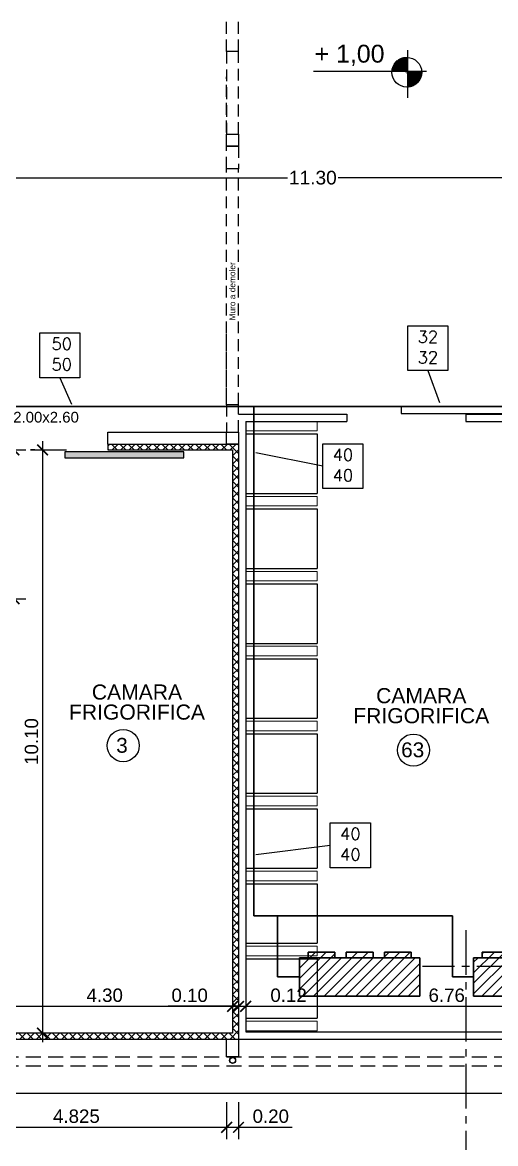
# Model space of a CAD drawing. Extents: x -106 to 115, y -156 to 65.
# Drawn here: x 4.67 to 12.62, y -96.86 to -78.01 of the extents above; entities that cross this region are included whole.
import ezdxf
from ezdxf.enums import TextEntityAlignment as Align

# ---------------------------------------------------------------- set-up
doc = ezdxf.new("R2010")
doc.units = 0
doc.header["$LTSCALE"] = 100
doc.header["$MEASUREMENT"] = 0
doc.linetypes.add('CENTRO2', pattern=[1.125, 0.75, -0.125, 0.125, -0.125])
doc.linetypes.add('HIDDEN', pattern=[0.375, 0.25, -0.125])
doc.layers.get('0').update_dxf_attribs({"color": 9, "linetype": 'CONTINUOUS'})
doc.layers.get('DEFPOINTS').update_dxf_attribs({"color": 9, "linetype": 'CONTINUOUS'})
for name, color, linetype in [('AISLACIÓN', 9, 'CONTINUOUS'), ('APEOS', 9, 'HIDDEN'), ('COTAS', 9, 'CONTINUOUS'), ('IFA-MEDIA 02', 32, 'CONTINUOUS'), ('MUROS', 9, 'CONTINUOUS'), ('PANELES', 9, 'CONTINUOUS'), ('SANIT', 9, 'CONTINUOUS'), ('texto', 9, 'CONTINUOUS'), ('UNTITLED-1', 9, 'CONTINUOUS')]:
    doc.layers.add(name, color=color, linetype=linetype)
doc.layers.add('IFA-MEDIA 01', color=20, linetype='CONTINUOUS', lineweight=30)
doc.layers.add('tanque', color=9, linetype='CONTINUOUS', lineweight=20)
doc.styles.get("Standard").update_dxf_attribs({"font": 'arial.ttf'})
doc.styles.add('STYLE1', font='arial.ttf', dxfattribs={"width": 0.9})
doc.dimstyles.new('ACOTA100', dxfattribs={"dimtxt": 0.225, "dimasz": 0.18, "dimexe": 0.2, "dimexo": 0.4, "dimgap": 0.07, "dimtad": 1, "dimzin": 0, "dimdsep": 46, "dimtxsty": 'STYLE1', "dimblk1": 'ARCHTICK', "dimblk2": 'ARCHTICK', "dimsah": 1, "dimcen": 0.05, "dimdle": 0.15, "dimclrd": 7, "dimclre": 7, "dimclrt": 7, "dimadec": 0, "dimazin": 0, "dimtfac": 1, "dimtmove": 2, "dimatfit": 3, "dimldrblk": 'ARCHTICK', "dimfxl": 1, "dimtvp": 1, "dimtolj": 1, "dimtzin": 0, "dimarcsym": 0})
doc.dimstyles.get("Standard").update_dxf_attribs({"dimtxt": 0.23, "dimasz": 0.18, "dimexe": 0.12, "dimexo": 0.2, "dimgap": 0.05, "dimtad": 0, "dimzin": 0, "dimdsep": 46, "dimtxsty": 'Standard', "dimblk": 'ARCHTICK', "dimcen": 0.09, "dimdle": 0.15, "dimadec": 0, "dimazin": 0, "dimtfac": 1, "dimtofl": 0, "dimtmove": 2, "dimatfit": 3, "dimfxl": 1, "dimtolj": 1, "dimtzin": 0, "dimarcsym": 0})

# ---------------------------------------------------------------- blocks, each defined once
blk = doc.blocks.new('_ARCHTICK')
at = {"color": 0, "linetype": 'ByBlock', "const_width": 0.15}
blk.add_lwpolyline([(-0.5, -0.5), (0.5, 0.5)], dxfattribs=at)
blk = doc.blocks.new('*D15')
at = {"layer": 'COTAS', "color": 7, "linetype": 'Continuous', "lineweight": -2, "transparency": 16777216}
for p, q in [((3.903, -94.127), (3.903, -94.75)), ((8.203, -94.127), (8.203, -94.75)), ((3.753, -94.55), (8.353, -94.55))]:
    blk.add_line(p, q, dxfattribs=at)
at = {"layer": 'DEFPOINTS', "color": 0, "linetype": 'Continuous', "transparency": 16777216}
for p in [(3.903, -93.727), (8.203, -93.727), (8.203, -94.55)]:
    blk.add_point(p, dxfattribs=at)
at = {"layer": 'COTAS', "color": 7, "linetype": 'Continuous', "lineweight": -2, "transparency": 16777216, "xscale": 0.18, "yscale": 0.18, "zscale": 0.18, "rotation": 180}
blk.add_blockref('_ARCHTICK', (3.903, -94.55), dxfattribs=at)
at = {"layer": 'COTAS', "color": 7, "linetype": 'Continuous', "lineweight": -2, "transparency": 16777216, "xscale": 0.18, "yscale": 0.18, "zscale": 0.18}
blk.add_blockref('_ARCHTICK', (8.203, -94.55), dxfattribs=at)
at = {"layer": 'COTAS', "color": 7, "linetype": 'Continuous', "transparency": 16777216, "insert": (6.053, -94.365), "char_height": 0.225, "attachment_point": 5}
blk.add_mtext('\\A1;4.30', dxfattribs=at)
blk = doc.blocks.new('*D16')
at = {"layer": 'COTAS', "color": 7, "linetype": 'Continuous', "lineweight": -2, "transparency": 16777216}
for p, q in [((8.103, -96.16), (8.103, -96.783)), ((8.303, -96.16), (8.303, -96.783)), ((7.953, -96.583), (8.303, -96.583)), ((8.303, -96.583), (9.207, -96.583))]:
    blk.add_line(p, q, dxfattribs=at)
at = {"layer": 'DEFPOINTS', "color": 0, "linetype": 'Continuous', "transparency": 16777216}
for p in [(8.103, -95.76), (8.303, -95.76), (8.303, -96.583)]:
    blk.add_point(p, dxfattribs=at)
at = {"layer": 'COTAS', "color": 7, "linetype": 'Continuous', "lineweight": -2, "transparency": 16777216, "xscale": 0.18, "yscale": 0.18, "zscale": 0.18, "rotation": 180}
blk.add_blockref('_ARCHTICK', (8.103, -96.583), dxfattribs=at)
at = {"layer": 'COTAS', "color": 7, "linetype": 'Continuous', "lineweight": -2, "transparency": 16777216, "xscale": 0.18, "yscale": 0.18, "zscale": 0.18}
blk.add_blockref('_ARCHTICK', (8.303, -96.583), dxfattribs=at)
at = {"layer": 'COTAS', "color": 7, "linetype": 'Continuous', "transparency": 16777216, "insert": (8.845, -96.398), "char_height": 0.225, "attachment_point": 5}
blk.add_mtext('\\A1;0.20', dxfattribs=at)
blk = doc.blocks.new('*D23')
at = {"layer": 'COTAS', "color": 7, "linetype": 'Continuous', "lineweight": -2, "transparency": 16777216}
for p, q in [((3.052, -96.26), (3.052, -96.783)), ((8.102, -96.26), (8.102, -96.783)), ((2.902, -96.583), (8.252, -96.583))]:
    blk.add_line(p, q, dxfattribs=at)
at = {"layer": 'DEFPOINTS', "color": 0, "linetype": 'Continuous', "transparency": 16777216}
for p in [(3.052, -95.86), (8.102, -95.86), (8.102, -96.583)]:
    blk.add_point(p, dxfattribs=at)
at = {"layer": 'COTAS', "color": 7, "linetype": 'Continuous', "lineweight": -2, "transparency": 16777216, "xscale": 0.18, "yscale": 0.18, "zscale": 0.18, "rotation": 180}
blk.add_blockref('_ARCHTICK', (3.052, -96.583), dxfattribs=at)
at = {"layer": 'COTAS', "color": 7, "linetype": 'Continuous', "lineweight": -2, "transparency": 16777216, "xscale": 0.18, "yscale": 0.18, "zscale": 0.18}
blk.add_blockref('_ARCHTICK', (8.102, -96.583), dxfattribs=at)
at = {"layer": 'COTAS', "color": 7, "linetype": 'Continuous', "transparency": 16777216, "insert": (5.577, -96.398), "char_height": 0.225, "attachment_point": 5}
blk.add_mtext('\\A1;4.825', dxfattribs=at)
blk = doc.blocks.new('*D24')
at = {"layer": 'COTAS', "color": 7, "linetype": 'Continuous', "lineweight": -2, "transparency": 16777216}
for p, q in [((4.527, -87.85), (4.527, -85.05)), ((4.111, -85.2), (4.727, -85.2)), ((4.111, -87.7), (4.727, -87.7))]:
    blk.add_line(p, q, dxfattribs=at)
at = {"layer": 'DEFPOINTS', "color": 0, "linetype": 'Continuous', "transparency": 16777216}
for p in [(3.711, -85.2), (4.527, -85.2), (3.711, -87.7)]:
    blk.add_point(p, dxfattribs=at)
at = {"layer": 'COTAS', "color": 7, "linetype": 'Continuous', "lineweight": -2, "transparency": 16777216, "xscale": 0.18, "yscale": 0.18, "zscale": 0.18}
for p, rotation in [((4.527, -85.2), 90), ((4.527, -87.7), 270)]:
    blk.add_blockref('_ARCHTICK', p, dxfattribs=dict(at, rotation=rotation))
at = {"layer": 'COTAS', "color": 7, "linetype": 'Continuous', "transparency": 16777216, "insert": (4.342, -86.45), "char_height": 0.225, "attachment_point": 5, "rotation": 90}
blk.add_mtext('\\A1;2.50', dxfattribs=at)
blk = doc.blocks.new('*D26')
at = {"layer": 'COTAS', "color": 7, "linetype": 'Continuous', "lineweight": -2, "transparency": 16777216}
for p, q in [((5.007, -85.05), (5.007, -95.15)), ((4.88, -85.2), (4.807, -85.2)), ((4.88, -95), (4.807, -95))]:
    blk.add_line(p, q, dxfattribs=at)
at = {"layer": 'DEFPOINTS', "color": 0, "linetype": 'Continuous', "transparency": 16777216}
for p in [(5.28, -85.2), (5.007, -95), (5.28, -95)]:
    blk.add_point(p, dxfattribs=at)
at = {"layer": 'COTAS', "color": 7, "linetype": 'Continuous', "lineweight": -2, "transparency": 16777216, "xscale": 0.18, "yscale": 0.18, "zscale": 0.18}
for p, rotation in [((5.007, -85.2), 90), ((5.007, -95), 270)]:
    blk.add_blockref('_ARCHTICK', p, dxfattribs=dict(at, rotation=rotation))
at = {"layer": 'COTAS', "color": 7, "linetype": 'Continuous', "transparency": 16777216, "insert": (4.822, -90.1), "char_height": 0.225, "attachment_point": 5, "rotation": 90}
blk.add_mtext('\\A1;10.10', dxfattribs=at)
blk = doc.blocks.new('*D27')
at = {"layer": 'COTAS', "color": 7, "linetype": 'Continuous', "lineweight": -2, "transparency": 16777216}
for p, q in [((8.203, -94.127), (8.203, -94.75)), ((8.303, -94.127), (8.303, -94.75)), ((8.203, -94.55), (7.119, -94.55)), ((8.303, -94.55), (8.203, -94.55)), ((8.303, -94.55), (8.483, -94.55))]:
    blk.add_line(p, q, dxfattribs=at)
at = {"layer": 'DEFPOINTS', "color": 0, "linetype": 'Continuous', "transparency": 16777216}
for p in [(8.203, -93.727), (8.303, -93.727), (8.203, -94.55)]:
    blk.add_point(p, dxfattribs=at)
at = {"layer": 'COTAS', "color": 7, "linetype": 'Continuous', "lineweight": -2, "transparency": 16777216, "xscale": 0.18, "yscale": 0.18, "zscale": 0.18}
blk.add_blockref('_ARCHTICK', (8.203, -94.55), dxfattribs=at)
at = {"layer": 'COTAS', "color": 7, "linetype": 'Continuous', "lineweight": -2, "transparency": 16777216, "xscale": 0.18, "yscale": 0.18, "zscale": 0.18, "rotation": 180}
blk.add_blockref('_ARCHTICK', (8.303, -94.55), dxfattribs=at)
at = {"layer": 'COTAS', "color": 7, "linetype": 'Continuous', "transparency": 16777216, "insert": (7.481, -94.366), "char_height": 0.225, "attachment_point": 5}
blk.add_mtext('\\A1;0.10', dxfattribs=at)
blk = doc.blocks.new('*D73')
at = {"layer": 'COTAS', "color": 7, "linetype": 'Continuous', "lineweight": -2, "transparency": 16777216}
for p, q in [((8.303, -94.127), (8.303, -94.75)), ((8.423, -94.127), (8.423, -94.75)), ((8.303, -94.55), (8.123, -94.55)), ((8.303, -94.55), (8.423, -94.55)), ((8.423, -94.55), (9.506, -94.55))]:
    blk.add_line(p, q, dxfattribs=at)
at = {"layer": 'DEFPOINTS', "color": 0, "linetype": 'Continuous', "transparency": 16777216}
for p in [(8.303, -93.727), (8.423, -93.727), (8.423, -94.55)]:
    blk.add_point(p, dxfattribs=at)
at = {"layer": 'COTAS', "color": 7, "linetype": 'Continuous', "lineweight": -2, "transparency": 16777216, "xscale": 0.18, "yscale": 0.18, "zscale": 0.18}
blk.add_blockref('_ARCHTICK', (8.303, -94.55), dxfattribs=at)
at = {"layer": 'COTAS', "color": 7, "linetype": 'Continuous', "lineweight": -2, "transparency": 16777216, "xscale": 0.18, "yscale": 0.18, "zscale": 0.18, "rotation": 180}
blk.add_blockref('_ARCHTICK', (8.423, -94.55), dxfattribs=at)
at = {"layer": 'COTAS', "color": 7, "linetype": 'Continuous', "transparency": 16777216, "insert": (9.144, -94.365), "char_height": 0.225, "attachment_point": 5}
blk.add_mtext('\\A1;0.12', dxfattribs=at)
blk = doc.blocks.new('*D74')
at = {"layer": 'COTAS', "color": 7, "linetype": 'Continuous', "lineweight": -2, "transparency": 16777216}
for p, q in [((8.423, -94.127), (8.423, -94.75)), ((15.182, -94.127), (15.182, -94.75)), ((8.273, -94.55), (15.332, -94.55))]:
    blk.add_line(p, q, dxfattribs=at)
at = {"layer": 'DEFPOINTS', "color": 0, "linetype": 'Continuous', "transparency": 16777216}
for p in [(8.423, -93.727), (15.182, -93.727), (15.182, -94.55)]:
    blk.add_point(p, dxfattribs=at)
at = {"layer": 'COTAS', "color": 7, "linetype": 'Continuous', "lineweight": -2, "transparency": 16777216, "xscale": 0.18, "yscale": 0.18, "zscale": 0.18, "rotation": 180}
blk.add_blockref('_ARCHTICK', (8.423, -94.55), dxfattribs=at)
at = {"layer": 'COTAS', "color": 7, "linetype": 'Continuous', "lineweight": -2, "transparency": 16777216, "xscale": 0.18, "yscale": 0.18, "zscale": 0.18}
blk.add_blockref('_ARCHTICK', (15.182, -94.55), dxfattribs=at)
at = {"layer": 'COTAS', "color": 7, "linetype": 'Continuous', "transparency": 16777216, "insert": (11.803, -94.365), "char_height": 0.225, "attachment_point": 5}
blk.add_mtext('\\A1;6.76', dxfattribs=at)
blk = doc.blocks.new('*D89')
at = {"layer": 'COTAS', "color": 0, "linetype": 'Continuous', "lineweight": -2, "transparency": 16777216}
for p, q in [((15.202, -80.232), (15.202, -80.745)), ((3.903, -80.332), (3.903, -80.745)), ((3.753, -80.625), (9.126, -80.625)), ((15.352, -80.625), (9.979, -80.625))]:
    blk.add_line(p, q, dxfattribs=at)
at = {"layer": 'DEFPOINTS', "color": 0, "linetype": 'Continuous', "transparency": 16777216}
for p in [(15.202, -80.032), (3.903, -80.132), (15.202, -80.625)]:
    blk.add_point(p, dxfattribs=at)
at = {"layer": 'COTAS', "color": 0, "linetype": 'Continuous', "lineweight": -2, "transparency": 16777216, "xscale": 0.18, "yscale": 0.18, "zscale": 0.18, "rotation": 180}
blk.add_blockref('_ARCHTICK', (3.903, -80.625), dxfattribs=at)
at = {"layer": 'COTAS', "color": 0, "linetype": 'Continuous', "lineweight": -2, "transparency": 16777216, "xscale": 0.18, "yscale": 0.18, "zscale": 0.18}
blk.add_blockref('_ARCHTICK', (15.202, -80.625), dxfattribs=at)
at = {"layer": 'COTAS', "color": 0, "linetype": 'Continuous', "transparency": 16777216, "insert": (9.552, -80.625), "char_height": 0.23, "attachment_point": 5}
blk.add_mtext('\\A1;11.30', dxfattribs=at)
blk = doc.blocks.new('hx4527')
at = {"layer": 'IFA-MEDIA 01', "linetype": 'Continuous'}
h = blk.add_hatch(dxfattribs=at)
h.set_pattern_fill('ANSI31', color=256)
h.paths.add_polyline_path([(-5.788, -75.927), (-7.808, -75.927), (-7.808, -76.572), (-5.788, -76.572)])
h.paths.add_polyline_path([(-7.216, -76.572), (-7.666, -76.572), (-7.666, -76.667), (-7.216, -76.667)])
h.paths.add_polyline_path([(-6.573, -76.572), (-7.023, -76.572), (-7.023, -76.667), (-6.573, -76.667)])
h.paths.add_polyline_path([(-5.931, -76.572), (-6.381, -76.572), (-6.381, -76.667), (-5.931, -76.667)])
for p, q in [((-7.808, -75.927), (-5.788, -75.927)), ((-7.808, -75.927), (-7.808, -76.572)), ((-7.808, -75.927), (-5.788, -75.927)), ((-5.788, -75.927), (-5.788, -76.572)), ((-5.788, -76.572), (-7.808, -76.572)), ((-7.666, -76.667), (-7.666, -76.572)), ((-7.666, -76.667), (-7.216, -76.667)), ((-7.216, -76.667), (-7.216, -76.572)), ((-7.023, -76.667), (-7.023, -76.572)), ((-7.023, -76.667), (-6.573, -76.667)), ((-6.573, -76.667), (-6.573, -76.572)), ((-6.381, -76.667), (-6.381, -76.572)), ((-6.381, -76.667), (-5.931, -76.667)), ((-5.931, -76.667), (-5.931, -76.572))]:
    blk.add_line(p, q, dxfattribs=at)

msp = doc.modelspace()

# ---------------------------------------------------------------- hatches: boundary and pattern name
at = {"linetype": 'Continuous'}
h = msp.add_hatch(dxfattribs=at)
h.set_pattern_fill('ANSI31', color=256, scale=0.01, style=0)
h.set_pattern_definition([(45, (3.6088011, -48.5259214), (-0.000883883476, 0.000883883476), [])])
h.paths.add_polyline_path([(11.142, -78.842), (11.142, -78.602, 0.414214), (10.882, -78.842)])
h.paths.add_polyline_path([(11.142, -79.101, 0.402543), (11.382, -78.852, 0.010003), (11.382, -78.842), (11.142, -78.842)])
at = {"layer": 'AISLACIÓN', "linetype": 'Continuous'}
h = msp.add_hatch(dxfattribs=at)
h.set_pattern_fill('ANSI37', color=256, scale=0.8, style=0)
h.set_pattern_definition([(45, (0, -41.31745), (-0.07071068, 0.07071068), []), (135, (0, -41.31745), (-0.07071068, -0.07071068), [])])
h.paths.add_polyline_path([(8.303, -85.1), (6.103, -85.1), (6.103, -85.2), (8.203, -85.2), (8.203, -95), (-12.798, -95), (-12.898, -95), (-12.898, -95.1), (8.303, -95.1)])
at = {"layer": 'PANELES', "linetype": 'Continuous'}
msp.add_hatch(color=256, dxfattribs=at).paths.add_polyline_path([(7.384, -85.33), (7.384, -85.23), (5.384, -85.23), (5.384, -85.33)])

# ---------------------------------------------------------------- linework, layer by layer
at = {"linetype": 'HIDDEN', "ltscale": 0.008}
for p, q in [((8.103, -78.504), (8.103, -76.968)), ((8.303, -78.504), (8.303, -76.968)), ((8.103, -78.504), (8.103, -79.893)), ((8.303, -79.893), (8.303, -78.504)), ((8.103, -80.474), (8.103, -80.093)), ((8.103, -80.093), (8.303, -80.093)), ((8.303, -80.093), (8.303, -80.474)), ((8.103, -84.439), (8.103, -80.474)), ((8.303, -80.474), (8.103, -80.474)), ((8.303, -84.439), (8.303, -80.474)), ((8.303, -84.439), (8.103, -84.439)), ((8.103, -84.439), (8.103, -84.9)), ((8.303, -84.9), (8.303, -84.439))]:
    msp.add_line(p, q, dxfattribs=at)
at = {"linetype": 'Continuous'}
for p, q in [((8.303, -78.504), (8.103, -78.504)), ((6.103, -84.9), (8.303, -84.9)), ((6.103, -85.1), (6.103, -84.9)), ((6.103, -85.1), (8.303, -85.1))]:
    msp.add_line(p, q, dxfattribs=at)
at = {"linetype": 'HIDDEN', "ltscale": 0.008}
msp.add_lwpolyline([(8.303, -80.093), (8.103, -80.093), (8.103, -79.893), (8.303, -79.893)], close=True, dxfattribs=at)
at = {"linetype": 'Continuous'}
msp.add_lwpolyline([(8.303, -85.1), (8.103, -85.1), (8.103, -84.9), (8.303, -84.9)], close=True, dxfattribs=at)
at = {"linetype": 'CENTRO2', "ltscale": 0.01, "flags": 128}
for points in [[(12.127, -93.269), (12.127, -99.353)], [(19.809, -93.878), (11.395, -93.878)]]:
    msp.add_lwpolyline(points, dxfattribs=at)
at = {"linetype": 'Continuous'}
for radius in [0.05, 0.0468]:
    msp.add_circle((8.203, -95.459), radius, dxfattribs=at)
at = {"layer": 'APEOS', "linetype": 'HIDDEN', "ltscale": 0.01}
for p, q in [((-12.898, -95.4), (15.302, -95.4)), ((-12.898, -95.55), (15.302, -95.55))]:
    msp.add_line(p, q, dxfattribs=at)
at = {"layer": 'COTAS', "linetype": 'Continuous'}
msp.add_line((4.807, -85.2), (5.413, -85.2), dxfattribs=at)
at = {"layer": 'IFA-MEDIA 01', "linetype": 'Continuous'}
for p, q in [((22.429, -84.468), (-10.491, -84.468)), ((8.562, -93.031), (8.562, -84.468)), ((11.903, -93.031), (8.562, -93.031)), ((8.958, -94.057), (8.958, -93.031)), ((11.903, -94.057), (11.903, -93.031)), ((9.33, -94.057), (8.958, -94.057)), ((12.257, -94.057), (11.903, -94.057))]:
    msp.add_line(p, q, dxfattribs=at)
at = {"layer": 'IFA-MEDIA 02', "linetype": 'Continuous'}
for p, q in [((5.297, -83.985), (5.494, -84.428)), ((11.486, -83.867), (11.684, -84.4)), ((9.72, -85.474), (8.596, -85.246)), ((9.845, -91.845), (8.594, -92.004))]:
    msp.add_line(p, q, dxfattribs=at)
at = {"layer": 'IFA-MEDIA 02'}
for points in [[(4.96, -83.233), (5.634, -83.233), (5.634, -83.985), (4.96, -83.985)], [(11.149, -83.115), (11.823, -83.115), (11.823, -83.867), (11.149, -83.867)], [(9.72, -85.098), (10.395, -85.098), (10.395, -85.85), (9.72, -85.85)], [(9.845, -91.469), (10.519, -91.469), (10.519, -92.221), (9.845, -92.221)]]:
    msp.add_lwpolyline(points, close=True, dxfattribs=at)
at = {"layer": 'MUROS', "linetype": 'Continuous'}
for p, q in [((8.303, -84.6), (10.123, -84.6)), ((10.123, -84.6), (10.123, -84.72)), ((12.123, -84.6), (12.123, -84.72)), ((12.123, -84.6), (15.202, -84.6)), ((8.423, -84.72), (10.123, -84.72)), ((8.423, -84.72), (8.423, -94.98)), ((12.123, -84.72), (15.182, -84.72)), ((8.303, -95.1), (15.302, -95.1)), ((8.423, -94.98), (15.182, -94.98))]:
    msp.add_line(p, q, dxfattribs=at)
for points in [[(11.036, -84.589), (13.036, -84.589), (13.036, -84.469), (11.036, -84.469)], [(8.303, -95.4), (8.103, -95.4), (8.103, -95.1), (8.303, -95.1)]]:
    msp.add_lwpolyline(points, close=True, dxfattribs=at)
at = {"layer": 'PANELES', "linetype": 'Continuous'}
for p, q in [((6.103, -85.1), (6.103, -85.2)), ((8.303, -85.1), (8.303, -95.1)), ((6.103, -85.2), (8.203, -85.2)), ((8.203, -85.2), (8.203, -95)), ((-12.898, -95.1), (8.303, -95.1)), ((8.203, -95), (-12.798, -95))]:
    msp.add_line(p, q, dxfattribs=at)
msp.add_lwpolyline([(7.384, -85.23), (5.384, -85.23), (5.384, -85.33), (7.384, -85.33)], close=True, dxfattribs=at)
at = {"layer": 'SANIT'}
for p, q in [((8.423, -84.93), (9.623, -84.93)), ((9.623, -84.93), (9.623, -85.93)), ((8.423, -85.93), (9.623, -85.93)), ((8.423, -86.19), (9.623, -86.19)), ((9.623, -86.19), (9.623, -87.19)), ((8.423, -87.19), (9.623, -87.19)), ((8.423, -87.45), (9.623, -87.45)), ((9.623, -87.45), (9.623, -88.45)), ((8.423, -88.45), (9.623, -88.45)), ((8.423, -88.71), (9.623, -88.71)), ((9.623, -88.71), (9.623, -89.71)), ((8.423, -89.71), (9.623, -89.71)), ((8.423, -89.97), (9.623, -89.97)), ((9.623, -89.97), (9.623, -90.97)), ((8.423, -90.97), (9.623, -90.97)), ((8.423, -91.23), (9.623, -91.23)), ((9.623, -91.23), (9.623, -92.23)), ((8.423, -92.23), (9.623, -92.23)), ((8.423, -92.49), (9.623, -92.49)), ((9.623, -92.49), (9.623, -93.49)), ((8.423, -93.49), (9.623, -93.49)), ((8.423, -93.75), (9.623, -93.75)), ((9.623, -93.75), (9.623, -94.75)), ((8.423, -94.75), (9.623, -94.75))]:
    msp.add_line(p, q, dxfattribs=at)
at = {"layer": 'tanque'}
for points in [[(8.423, -84.72), (9.623, -84.72), (9.623, -84.88), (8.423, -84.88)], [(8.423, -85.98), (9.623, -85.98), (9.623, -86.14), (8.423, -86.14)], [(8.423, -87.24), (9.623, -87.24), (9.623, -87.4), (8.423, -87.4)], [(8.423, -88.5), (9.623, -88.5), (9.623, -88.66), (8.423, -88.66)], [(8.423, -89.76), (9.623, -89.76), (9.623, -89.92), (8.423, -89.92)], [(8.423, -91.02), (9.623, -91.02), (9.623, -91.18), (8.423, -91.18)], [(8.423, -92.28), (9.623, -92.28), (9.623, -92.44), (8.423, -92.44)], [(8.423, -93.54), (9.623, -93.54), (9.623, -93.7), (8.423, -93.7)], [(8.423, -94.8), (9.623, -94.8), (9.623, -94.96), (8.423, -94.96)]]:
    msp.add_lwpolyline(points, close=True, dxfattribs=at)
at = {"layer": 'texto', "linetype": 'Continuous'}
for centre, radius in [((4.578, -45.728), 110.721), ((6.364, -90.169), 0.27), ((11.245, -90.244), 0.27)]:
    msp.add_circle(centre, radius, dxfattribs=at)
at = {"layer": 'UNTITLED-1', "linetype": 'Continuous'}
for p, q in [((11.142, -78.482), (11.142, -79.282)), ((11.462, -78.842), (9.562, -78.842)), ((15.302, -96.014), (-13.733, -96.014))]:
    msp.add_line(p, q, dxfattribs=at)
at = {"layer": 'UNTITLED-1', "linetype": 'HIDDEN', "ltscale": 0.008}
for p, q in [((8.103, -79.865), (8.103, -78.93)), ((8.103, -84.35), (8.103, -83.1))]:
    msp.add_line(p, q, dxfattribs=at)
at = {"layer": 'UNTITLED-1', "linetype": 'Continuous'}
msp.add_circle((11.132, -78.852), 0.25, dxfattribs=at)

# ---------------------------------------------------------------- block references
at = {"layer": 'IFA-MEDIA 01', "linetype": 'Continuous', "rotation": 180}
for p in [(3.542, -170.306), (6.468, -170.306)]:
    msp.add_blockref('hx4527', p, dxfattribs=at)

# ---------------------------------------------------------------- texts
at = {"linetype": 'Continuous'}
for s, height, p in [('+ 1,00', 0.3, (9.581, -78.69)), ('2.00x2.60', 0.18, (4.514, -84.739))]:
    msp.add_text(s, height=height, dxfattribs=at).set_placement(p)
at = {"layer": 'IFA-MEDIA 02', "char_height": 0.20101, "width": 1.0497, "attachment_point": 1}
for s, insert in [('{\\Ftxt.shx|c0;32}', (11.314, -83.197)), ('{\\Ftxt.shx|c0;50}', (5.158, -83.315)), ('{\\Ftxt.shx|c0;32}', (11.314, -83.543)), ('{\\Ftxt.shx|c0;50}', (5.158, -83.661)), ('{\\Ftxt.shx|c0;40}', (9.886, -85.18)), ('{\\Ftxt.shx|c0;40}', (9.886, -85.526)), ('{\\Ftxt.shx|c0;40}', (10.01, -91.551)), ('{\\Ftxt.shx|c0;40}', (10.01, -91.897))]:
    msp.add_mtext(s, dxfattribs=dict(at, insert=insert))
at = {"layer": 'texto', "linetype": 'Continuous'}
msp.add_text('Muro a demoler', height=0.1, rotation=90, dxfattribs=at).set_placement((8.248, -82.534), align=Align.CENTER)
for s, p in [('3', (6.343, -90.289)), ('63', (11.231, -90.364))]:
    msp.add_text(s, height=0.25, dxfattribs=at).set_placement(p, align=Align.CENTER)
at = {"layer": 'UNTITLED-1'}
for s, p in [('CAMARA', (6.595, -89.395)), ('CAMARA', (11.375, -89.456)), ('FRIGORIFICA', (6.595, -89.732)), ('FRIGORIFICA', (11.375, -89.793))]:
    msp.add_text(s, height=0.254, dxfattribs=at).set_placement(p, align=Align.CENTER)

# ---------------------------------------------------------------- dimensions: what is measured, and where the dimension line sits
at = {"layer": 'COTAS', "linetype": 'Continuous'}
dim = msp.add_linear_dim(base=(15.202, -80.625), p1=(3.903, -80.132), p2=(15.202, -80.032), dimstyle='Standard', dxfattribs=at)
dim.commit()
dim.dimension.update_dxf_attribs({"geometry": '*D89', "text_midpoint": (9.552, -80.625)})
for base, p1, p2, angle, override, picture, middle in [((4.527, -85.2), (3.711, -87.7), (3.711, -85.2), 90, {"dimtxsty": 'Standard'}, '*D24', (4.342, -86.45)), ((8.423, -94.55), (8.303, -93.727), (8.423, -93.727), 180, {"dimtxsty": 'Standard', "dimtmove": 0}, '*D73', (9.144, -94.365))]:
    dim = msp.add_linear_dim(base=base, p1=p1, p2=p2, angle=angle, dimstyle='ACOTA100', override=override, dxfattribs=at)
    dim.commit()
    dim.dimension.update_dxf_attribs({"geometry": picture, "text_midpoint": middle})
dim = msp.add_linear_dim(base=(5.007, -95), p1=(5.28, -85.2), p2=(5.28, -95), angle=90, text='10.10', dimstyle='ACOTA100', override={"dimtxsty": 'Standard'}, dxfattribs=at)
dim.commit()
dim.dimension.update_dxf_attribs({"geometry": '*D26', "text_midpoint": (4.822, -90.1)})
for base, p1, p2, override, picture, middle in [((8.203, -94.55), (3.903, -93.727), (8.203, -93.727), {"dimtxsty": 'Standard'}, '*D15', (6.053, -94.365)), ((8.203, -94.55), (8.303, -93.727), (8.203, -93.727), {"dimtxsty": 'Standard', "dimtmove": 0}, '*D27', (7.481, -94.366)), ((15.182, -94.55), (8.423, -93.727), (15.182, -93.727), {"dimtxsty": 'Standard'}, '*D74', (11.803, -94.365)), ((8.303, -96.583), (8.103, -95.76), (8.303, -95.76), {"dimtxsty": 'Standard', "dimtmove": 0}, '*D16', (8.845, -96.398))]:
    dim = msp.add_linear_dim(base=base, p1=p1, p2=p2, dimstyle='ACOTA100', override=override, dxfattribs=at)
    dim.commit()
    dim.dimension.update_dxf_attribs({"geometry": picture, "text_midpoint": middle})
dim = msp.add_linear_dim(base=(8.102, -96.583), p1=(3.052, -95.86), p2=(8.102, -95.86), text='4.825', dimstyle='ACOTA100', override={"dimtxsty": 'Standard'}, dxfattribs=at)
dim.commit()
dim.dimension.update_dxf_attribs({"geometry": '*D23', "text_midpoint": (5.577, -96.398)})

doc.saveas('drawing.dxf')
